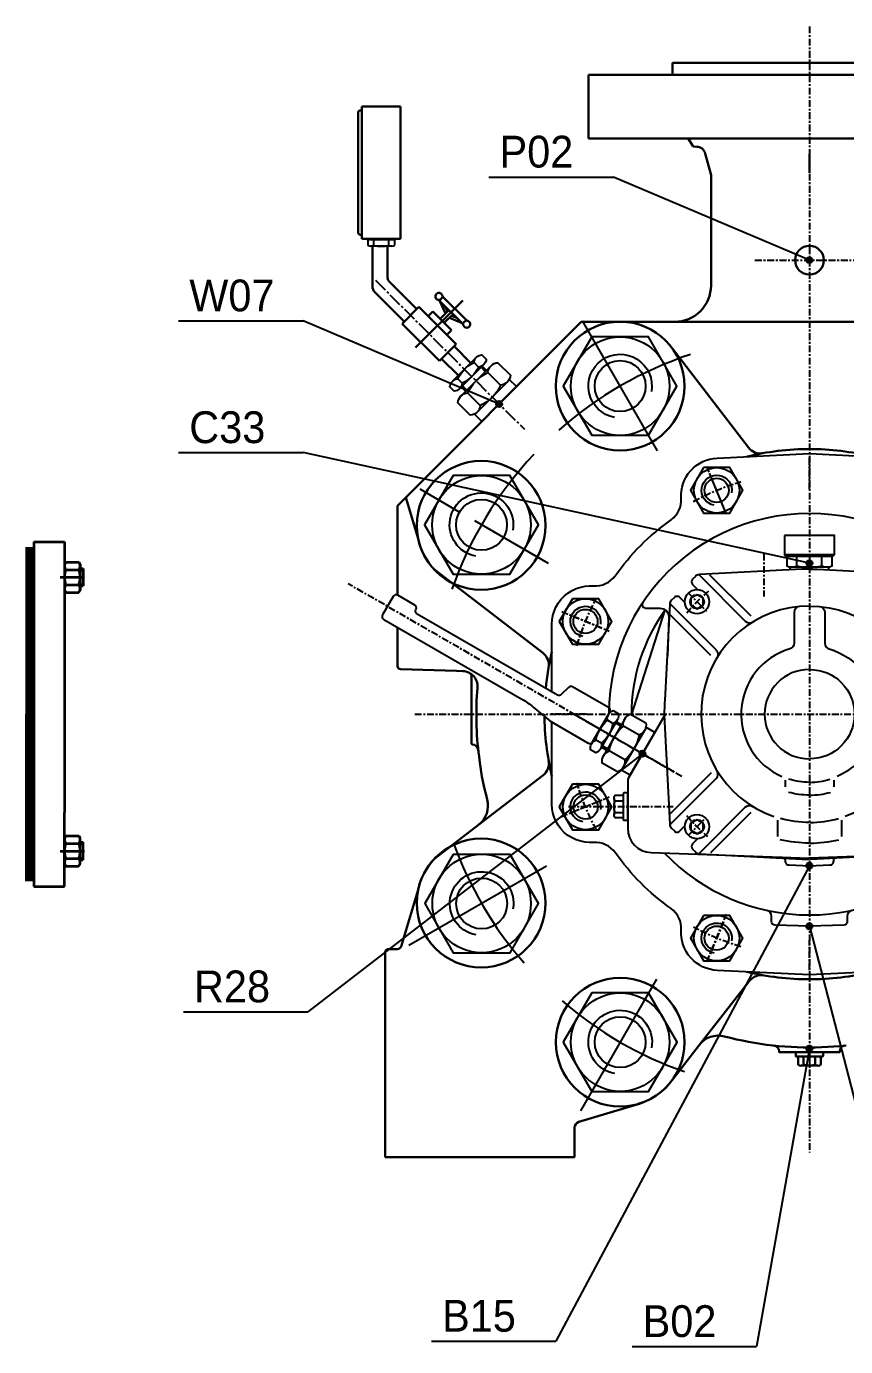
# Model space of a CAD drawing. Header units: millimetres. Extents: x 1235 to 3468, y -658 to 307.
# Drawn here: x 1470.8 to 1515.8, y 180.1 to 252.7 of the extents above; entities that cross this region are included whole.
import ezdxf
from ezdxf.enums import TextEntityAlignment as Align

# ---------------------------------------------------------------- set-up
doc = ezdxf.new("R2010")
doc.units = ezdxf.units.MM
for name, pattern in [('AM_ISO08W050x2', [9, 6, -0.75, 1.5, -0.75]), ('AM_ISO09W050', [22.5, 12, -1.5, 3, -1.5, 3, -1.5]), ('CENTRE', [1.125, 0.75, -0.125, 0.125, -0.125]), ('LDM', [0]), ('LEA', [0]), ('SOLID_MEDIUM', [0]), ('SOLID_THICK', [0]), ('SOLID_THIN', [0])]:
    doc.linetypes.add(name, pattern=pattern)
doc.layers.get('0').update_dxf_attribs({"color": 255, "lineweight": 30})
for name, color, linetype in [('11', 3, 'Continuous'), ('4', 7, 'Continuous'), ('810', 7, 'Continuous')]:
    doc.layers.add(name, color=color, linetype=linetype)
for name, color, linetype, lineweight in [('AM_0', 7, 'Continuous', 30), ('AM_5', 90, 'Continuous', 20), ('AM_6', 2, 'Continuous', 35), ('AM_7', 4, 'AM_ISO09W050', 25)]:
    doc.layers.add(name, color=color, linetype=linetype, lineweight=lineweight)
doc.styles.add('TDM', font='medtext', dxfattribs={"width": 0.975})

# ---------------------------------------------------------------- blocks, each defined once
blk = doc.blocks.new('MEDCLUMP_SET_10072_')
at = {"layer": '11', "color": 7, "linetype": 'SOLID_THICK'}
blk.add_lwpolyline([(696.07, 478.31, 0.414171), (696.56, 478.44), (698.45, 481.71, 0.414208), (698.32, 482.21), (694.35, 484.5, 0.339417), (693.92, 484.44), (693.12, 483.64, -0.339454), (692.69, 483.59), (677.25, 492.5, -0.41428), (677.11, 492.99), (677.12, 493, 0.414207), (676.99, 493.5), (675.12, 494.58, 0.414293), (674.63, 494.44), (673.45, 492.41, 0.414205), (673.58, 491.92), (688.76, 483.15, -0.042932), (690.03, 482.27), (691.86, 480.74)], format="xyb", close=True, dxfattribs=at)
blk = doc.blocks.new('MEDCLUMP_SET_10074_')
at = {"layer": '11', "color": 172, "linetype": 'CENTRE'}
blk.add_line((694.6, 481.44), (705.44, 475.18), dxfattribs=at)
at = {"layer": '11', "color": 7, "linetype": 'SOLID_THICK'}
for p, q in [((700.1, 480.97), (697.76, 476.92)), ((702.28, 479.71), (699.94, 475.66)), ((701.67, 479.19), (699.96, 480.17)), ((700.09, 476.45), (698.38, 477.44))]:
    blk.add_line(p, q, dxfattribs=at)
blk.add_lwpolyline([(702.42, 480.53, -0.366705), (701.67, 479.19, -0.188267), (700.09, 476.45, -0.366731), (699.3, 475.13), (697.62, 476.1, -0.36672), (698.38, 477.44, -0.17381), (699.96, 480.17, -0.366721), (700.74, 481.5)], format="xyb", close=True, dxfattribs=at)
blk.add_lwpolyline([(699.71, 475.37), (700.7, 474.8), (703.4, 479.48), (702.41, 480.05)], dxfattribs=at)
blk = doc.blocks.new('MEDCLUMP_SET_10082_')
at = {"layer": '11', "color": 172, "linetype": 'CENTRE'}
blk.add_line((706.38, 474.64), (669.66, 495.84), dxfattribs=at)
at = {"layer": '11', "color": 7, "linetype": 'SOLID_THICK'}
for p, q in [((698.31, 481.46), (696.44, 478.22)), ((699.29, 480.9), (697.42, 477.66)), ((698.8, 480.48), (698.19, 480.83)), ((699.16, 480.68), (699.74, 480.35)), ((697.53, 478.29), (696.93, 478.64)), ((697.54, 477.87), (698.12, 477.54))]:
    blk.add_line(p, q, dxfattribs=at)
at = {"layer": '11', "color": 172, "linetype": 'SOLID_THIN'}
for p, q in [((699.07, 480.52), (699.65, 480.19)), ((697.63, 478.03), (698.21, 477.7))]:
    blk.add_line(p, q, dxfattribs=at)
at = {"layer": '11', "color": 7, "linetype": 'SOLID_THICK'}
blk.add_lwpolyline([(699.4, 481.55, -0.366724), (698.8, 480.48, -0.173811), (697.53, 478.29, -0.366729), (696.91, 477.23), (696.33, 477.57, -0.366738), (696.93, 478.64, -0.173809), (698.19, 480.83, -0.366703), (698.82, 481.89)], format="xyb", close=True, dxfattribs=at)
blk = doc.blocks.new('MEDCLUMP_S2T_10071_')
for name in ['MEDCLUMP_SET_10082_', 'MEDCLUMP_SET_10072_', 'MEDCLUMP_SET_10074_']:
    blk.add_blockref(name, (0, 0))
blk = doc.blocks.new('MEDCLUMP_SET_10096_')
at = {"layer": '11', "color": 172, "linetype": 'CENTRE'}
for p, q in [((720.42, 506.23), (720.42, 509.68)), ((711.01, 504.19), (709.44, 508)), ((729.87, 504.3), (731.45, 508.13)), ((697.57, 490.95), (694.02, 492.42)), ((743.2, 490.92), (746.93, 492.46)), ((695.84, 481.49), (691.8, 481.49)), ((697.57, 472.02), (693.92, 470.51)), ((710.95, 458.64), (709.46, 455.03)), ((729.87, 458.68), (731.44, 454.88)), ((720.42, 453.34), (720.42, 456.61))]:
    blk.add_line(p, q, dxfattribs=at)
blk = doc.blocks.new('MEDCLUMP_SET_10107_')
at = {"layer": '11', "color": 172, "linetype": 'CENTRE'}
for p, q in [((720.43, 557.15), (720.42, 433.26)), ((714.43, 531.43), (726.4, 531.43))]:
    blk.add_line(p, q, dxfattribs=at)
at = {"layer": '11', "color": 172, "linetype": 'CENTRE', "flags": 128}
blk.add_lwpolyline([(676.99, 481.49), (764.01, 481.49)], dxfattribs=at)
blk = doc.blocks.new('MEDCLUMP_SET_10111_')
at = {"layer": '11', "color": 7, "linetype": 'SOLID_THICK'}
for points in [[(725.37, 503.01, 0.481787), (698.34, 481.51)], [(725.37, 503.01, -0.296981), (742.09, 485.65)]]:
    blk.add_lwpolyline(points, format="xyb", dxfattribs=at)
at = {"layer": '11', "color": 172, "linetype": 'SOLID_THIN'}
blk.add_lwpolyline([(744.77, 469.64, -0.143277), (743.98, 470.02)], format="xyb", dxfattribs=at)
at = {"layer": '810', "color": 172, "linetype": 'CENTRE'}
for p, q in [((711.3, 503.51), (709.13, 508.74)), ((731.71, 508.74), (729.54, 503.51)), ((707.03, 494.88), (709.09, 492.82)), ((731.81, 492.88), (733.85, 494.92)), ((693.16, 492.78), (698.4, 490.61)), ((742.44, 490.61), (747.67, 492.78)), ((698.4, 472.37), (693.16, 470.2)), ((707.07, 468.14), (709.07, 470.14)), ((731.74, 470.16), (733.84, 468.06)), ((709.13, 454.23), (711.3, 459.47)), ((729.54, 459.47), (731.71, 454.23))]:
    blk.add_line(p, q, dxfattribs=at)
at = {"layer": '810', "color": 7, "linetype": 'SOLID_THICK'}
for points in [[(692.09, 483.88), (692.09, 491.44), (692.11, 491.88), (692.19, 492.34), (692.32, 492.8), (692.51, 493.26), (692.77, 493.7), (693.08, 494.11), (693.44, 494.49), (693.85, 494.81), (694.3, 495.09), (694.77, 495.31), (695.25, 495.47), (695.73, 495.57), (696.2, 495.61), (696.66, 495.61, 0.263015), (699.04, 496.72, -0.083519), (705.2, 502.87, 0.260662), (706.31, 505.23, -0.420082), (710.27, 509.67), (720.42, 510.15), (730.57, 509.67, -0.420083), (734.53, 505.23, 0.260641), (735.64, 502.87, -0.08352), (741.8, 496.72, 0.262995), (744.18, 495.61), (744.63, 495.61), (745.11, 495.57), (745.59, 495.47), (746.07, 495.31), (746.54, 495.09), (746.99, 494.81), (747.39, 494.49), (747.76, 494.11), (748.07, 493.7), (748.32, 493.26), (748.52, 492.8), (748.65, 492.34), (748.73, 491.88), (748.75, 491.44), (748.75, 485.65)], [(702.09, 493.8, 0.600271), (702.44, 493.15), (703.96, 493.15, -0.424463), (704.96, 492.12), (704.81, 487.86)], [(738.75, 493.8, -0.600271), (738.4, 493.15), (736.88, 493.15, 0.424481), (735.88, 492.12), (736.03, 487.86)], [(739.29, 476.27, 0.227741), (736.29, 492.96)], [(704.54, 481.45), (700.48, 474.42, 0.131763), (700.42, 474.21), (700.42, 468.93, 0.404027), (702.99, 466.26), (720.42, 465.65)], [(736.3, 481.45), (740.36, 474.42, -0.13149), (740.42, 474.21), (740.42, 468.93, -0.404027), (737.85, 466.26), (720.42, 465.65)], [(720.42, 452.82), (710.27, 453.3, -0.420082), (706.31, 457.75, 0.260656), (705.2, 460.1, -0.08352), (699.04, 466.26, 0.263023), (696.66, 467.37), (696.2, 467.36), (695.73, 467.41), (695.25, 467.51), (694.77, 467.67), (694.3, 467.88), (693.85, 468.16), (693.44, 468.49), (693.08, 468.86), (692.77, 469.28), (692.51, 469.72), (692.32, 470.17), (692.19, 470.64), (692.11, 471.09), (692.09, 471.54), (692.09, 480.56)], [(748.75, 476.88), (748.75, 471.54), (748.73, 471.09), (748.65, 470.64), (748.52, 470.17), (748.32, 469.72), (748.07, 469.28), (747.76, 468.86), (747.39, 468.49), (746.99, 468.16), (746.54, 467.88), (746.07, 467.67), (745.59, 467.51), (745.11, 467.41), (744.63, 467.36), (744.18, 467.37, 0.263026), (741.8, 466.26, -0.083518), (735.64, 460.1, 0.260637), (734.53, 457.75, -0.420083), (730.57, 453.3), (720.42, 452.82)], [(704.47, 466.21, 0.204498), (720.42, 459.4, 0.204498), (736.37, 466.21)], [(717.06, 465.77), (717.34, 465.76, -0.414214), (717.75, 465.34, 0.439221), (718.18, 464.9), (720.42, 464.82), (722.66, 464.9, 0.439226), (723.09, 465.34, -0.414214), (723.5, 465.76), (723.78, 465.77)], [(725.11, 459.91, 0.352802), (724.59, 459.26), (724.59, 458.69, -0.395747), (724.2, 458.27), (720.42, 458.15), (716.64, 458.27, -0.395754), (716.25, 458.69), (716.25, 459.26, 0.352802), (715.73, 459.91)]]:
    blk.add_lwpolyline(points, format="xyb", dxfattribs=at)
at = {"layer": '810', "color": 172, "linetype": 'CENTRE', "flags": 128}
for points in [[(707.66, 504.9, -0.0532), (712.89, 507.07)], [(727.95, 507.07, -0.0532), (733.18, 504.9)], [(694.84, 489.02, -0.0532), (697, 494.25)], [(706.93, 492.64, -0.048859), (709.36, 495.05)], [(731.57, 494.98, -0.045472), (733.82, 492.74)], [(743.83, 494.25, -0.0532), (746, 489.02)], [(697, 468.73, -0.0532), (694.84, 473.95)], [(706.93, 470.34, 0.045933), (709.19, 468.06)], [(731.67, 468.08, 0.046245), (733.94, 470.38)], [(712.89, 455.91, -0.0532), (707.66, 458.07)], [(733.18, 458.07, -0.053201), (727.95, 455.91)]]:
    blk.add_lwpolyline(points, format="xyb", dxfattribs=at)
at = {"layer": '810', "color": 7, "linetype": 'SOLID_THICK'}
blk.add_lwpolyline([(704.55, 492.96, 0.159035), (700.84, 481.39)], format="xyb", close=True, dxfattribs=at)
blk = doc.blocks.new('MEDCLUMP_SET_10147_')
at = {"layer": '11', "color": 172, "linetype": 'CENTRE'}
blk.add_line((715.42, 499.13), (715.42, 494.45), dxfattribs=at)
at = {"layer": '810', "color": 172, "linetype": 'SOLID_THIN'}
for p, q in [((714, 492.26), (709.47, 496.79)), ((709.58, 487.95), (705.11, 492.42)), ((705.14, 470.58), (709.63, 475.07)), ((709.56, 466.28), (714, 470.72))]:
    blk.add_line(p, q, dxfattribs=at)
at = {"layer": '810', "color": 7, "linetype": 'SOLID_THICK'}
for p, q in [((717.74, 474.22), (717.74, 473.49)), ((716.91, 469.84), (716.91, 468.02))]:
    blk.add_line(p, q, dxfattribs=at)
for points in [[(720.41, 497.45, 0.013088), (719.57, 497.43), (708.31, 496.84, 0.18543), (707.87, 496.65), (707.56, 496.34, 0.414167), (707.56, 495.75), (708.12, 495.19)], [(708.24, 496.84), (713.35, 491.73, 0.347211), (714.17, 491.63)], [(706.72, 493.77), (706.15, 494.33, 0.414219), (705.56, 494.33), (705.25, 494.03, 0.185561), (705.06, 493.59), (704.51, 483.03, 0.03484), (704.47, 480.65), (705.06, 469.39, 0.185347), (705.25, 468.95), (705.56, 468.64, 0.414224), (706.15, 468.64), (706.72, 469.21)], [(705.06, 493.65), (710.17, 488.55, -0.347205), (710.26, 487.72)], [(720.41, 493.39, 0.845759), (716.51, 470.24)], [(719.35, 493.35, 0.388349), (718.74, 492.68), (718.74, 489.31, -0.331699), (718.26, 488.67)], [(718.26, 488.67, 0.698434), (717.4, 474.62)], [(720.41, 486.41, 1), (720.41, 476.57)], [(705.06, 469.32), (710.17, 474.43, 0.347194), (710.26, 475.25)], [(708.24, 466.14), (713.35, 471.25, -0.347189), (714.17, 471.34)], [(708.12, 467.78), (707.56, 467.23, 0.414153), (707.56, 466.64), (707.87, 466.33, 0.185421), (708.31, 466.14), (719.57, 465.55, 0.01309), (720.41, 465.52)]]:
    blk.add_lwpolyline(points, format="xyb", dxfattribs=at)
at = {"layer": '810', "color": 172, "linetype": 'SOLID_THIN'}
for points in [[(720.43, 473.99, -0.07704), (718.16, 474.33)], [(720.43, 472.59, -0.066139), (718.11, 472.89)], [(720.41, 469.58, -0.06752), (717.24, 470.01)], [(720.41, 467.31, -0.056917), (717.21, 467.68)]]:
    blk.add_lwpolyline(points, format="xyb", dxfattribs=at)
blk = doc.blocks.new('MEDCLUMP_SET_10170_')
at = {"layer": '810', "color": 172, "linetype": 'SOLID_THIN'}
for p, q in [((726.86, 492.26), (731.38, 496.79)), ((731.27, 487.95), (735.74, 492.42)), ((735.71, 470.58), (731.22, 475.07)), ((731.3, 466.28), (726.86, 470.72))]:
    blk.add_line(p, q, dxfattribs=at)
at = {"layer": '810', "color": 7, "linetype": 'SOLID_THICK'}
for p, q in [((723.11, 474.22), (723.11, 473.49)), ((723.95, 469.84), (723.95, 468.02))]:
    blk.add_line(p, q, dxfattribs=at)
for points in [[(720.45, 497.45, -0.013088), (721.28, 497.43), (732.55, 496.84, -0.185351), (732.98, 496.65), (733.29, 496.34, -0.414121), (733.29, 495.75), (732.74, 495.19)], [(732.61, 496.84), (727.5, 491.73, -0.347208), (726.68, 491.63)], [(734.12, 493.75), (734.71, 494.33, -0.414189), (735.29, 494.33), (735.6, 494.03, -0.18541), (735.8, 493.59), (736.34, 483.03, -0.03484), (736.39, 480.65), (735.8, 469.39, -0.185217), (735.6, 468.95), (735.29, 468.64, -0.414193), (734.71, 468.64), (734.12, 469.22)], [(720.45, 493.39, -0.845751), (724.34, 470.24)], [(721.5, 493.35, -0.388349), (722.11, 492.68), (722.11, 489.31, 0.331699), (722.59, 488.67)], [(735.79, 493.65), (730.68, 488.55, 0.347174), (730.59, 487.72)], [(722.59, 488.67, -0.698434), (723.46, 474.62)], [(720.45, 486.41, -1), (720.45, 476.57)], [(735.79, 469.32), (730.68, 474.43, -0.347189), (730.59, 475.25)], [(732.61, 466.14), (727.5, 471.25, 0.347171), (726.68, 471.34)], [(732.74, 467.78), (733.29, 467.23, -0.414289), (733.29, 466.64), (732.98, 466.33, -0.185344), (732.55, 466.14), (721.28, 465.55, -0.01309), (720.45, 465.52)]]:
    blk.add_lwpolyline(points, format="xyb", dxfattribs=at)
at = {"layer": '810', "color": 172, "linetype": 'SOLID_THIN'}
for points in [[(720.42, 473.99, 0.07704), (722.7, 474.33)], [(720.42, 472.59, 0.066139), (722.74, 472.89)], [(720.45, 469.58, 0.06752), (723.62, 470.01)], [(720.45, 467.31, 0.056916), (723.64, 467.68)]]:
    blk.add_lwpolyline(points, format="xyb", dxfattribs=at)
blk = doc.blocks.new('MEDCLUMP_SET_10192_')
at = {"layer": '11', "color": 7, "linetype": 'SOLID_THICK'}
blk.add_lwpolyline([(708.05, 494.63), (707.38, 494.25), (707.38, 493.48), (708.05, 493.09), (708.71, 493.48), (708.71, 494.25)], close=True, dxfattribs=at)
for radius in [1.33, 0.77]:
    blk.add_circle((708.05, 493.86), radius, dxfattribs=at)
blk = doc.blocks.new('MEDCLUMP_SET_10204_')
at = {"layer": '11', "color": 7, "linetype": 'SOLID_THICK'}
blk.add_lwpolyline([(708.05, 469.88), (707.38, 469.5), (707.38, 468.73), (708.05, 468.34), (708.71, 468.73), (708.71, 469.5)], close=True, dxfattribs=at)
for radius in [1.33, 0.77]:
    blk.add_circle((708.05, 469.11), radius, dxfattribs=at)
blk = doc.blocks.new('MEDCLUMP_SET_10208_')
at = {"layer": '11', "color": 7, "linetype": 'SOLID_THICK'}
blk.add_lwpolyline([(694.34, 494.19), (692.9, 491.69), (694.34, 489.19), (697.23, 489.19), (698.67, 491.69), (697.23, 494.19)], close=True, dxfattribs=at)
at = {"layer": '11', "color": 172, "linetype": 'SOLID_THIN'}
blk.add_lwpolyline([(695.49, 490.05, -2.414188), (697.42, 491.4)], format="xyb", dxfattribs=at)
at = {"layer": '11', "color": 7, "linetype": 'SOLID_THICK'}
for radius in [2.5, 1.33]:
    blk.add_circle((695.78, 491.69), radius, dxfattribs=at)
blk = doc.blocks.new('MEDCLUMP_SET_10231_')
at = {"layer": '11', "color": 7, "linetype": 'SOLID_THICK'}
blk.add_lwpolyline([(708.77, 459.35), (707.33, 456.85), (708.77, 454.35), (711.66, 454.35), (713.1, 456.85), (711.66, 459.35)], close=True, dxfattribs=at)
at = {"layer": '11', "color": 172, "linetype": 'SOLID_THIN'}
blk.add_lwpolyline([(709.93, 455.21, -2.414275), (711.86, 456.56)], format="xyb", dxfattribs=at)
at = {"layer": '11', "color": 7, "linetype": 'SOLID_THICK'}
for radius in [2.5, 1.33]:
    blk.add_circle((710.21, 456.85), radius, dxfattribs=at)
blk = doc.blocks.new('MEDCLUMP_SET_10236_')
at = {"layer": '11', "color": 7, "linetype": 'SOLID_THICK'}
blk.add_lwpolyline([(694.34, 473.78), (692.9, 471.28), (694.34, 468.78), (697.23, 468.78), (698.67, 471.28), (697.23, 473.78)], close=True, dxfattribs=at)
at = {"layer": '11', "color": 172, "linetype": 'SOLID_THIN'}
blk.add_lwpolyline([(695.5, 469.64, -2.414214), (697.43, 470.99)], format="xyb", dxfattribs=at)
at = {"layer": '11', "color": 7, "linetype": 'SOLID_THICK'}
for radius in [2.5, 1.33]:
    blk.add_circle((695.79, 471.28), radius, dxfattribs=at)
blk = doc.blocks.new('MEDCLUMP_SET_10241_')
at = {"layer": '11', "color": 7, "linetype": 'SOLID_THICK'}
blk.add_lwpolyline([(708.77, 508.62), (707.33, 506.12), (708.77, 503.62), (711.66, 503.62), (713.1, 506.12), (711.66, 508.62)], close=True, dxfattribs=at)
at = {"layer": '11', "color": 172, "linetype": 'SOLID_THIN'}
blk.add_lwpolyline([(709.93, 504.48, -2.414188), (711.86, 505.83)], format="xyb", dxfattribs=at)
at = {"layer": '11', "color": 7, "linetype": 'SOLID_THICK'}
for radius in [2.5, 1.33]:
    blk.add_circle((710.21, 506.12), radius, dxfattribs=at)
blk = doc.blocks.new('MEDCLUMP_SET_10246_')
at = {"layer": '11', "color": 7, "linetype": 'SOLID_THICK'}
blk.add_lwpolyline([(696.46, 523), (693.33, 517.58), (696.46, 512.17), (702.71, 512.17), (705.84, 517.58), (702.71, 523)], close=True, dxfattribs=at)
at = {"layer": '11', "color": 172, "linetype": 'SOLID_THIN'}
blk.add_lwpolyline([(698.98, 514.14, -2.414214), (703.03, 516.98)], format="xyb", dxfattribs=at)
at = {"layer": '11', "color": 7, "linetype": 'SOLID_THICK'}
for radius in [5.42, 2.8]:
    blk.add_circle((699.59, 517.58), radius, dxfattribs=at)
blk = doc.blocks.new('MEDCLUMP_SET_10271_')
at = {"layer": '11', "color": 7, "linetype": 'SOLID_THICK'}
blk.add_lwpolyline([(696.47, 450.82), (693.34, 445.41), (696.47, 439.99), (702.73, 439.99), (705.85, 445.41), (702.73, 450.82)], close=True, dxfattribs=at)
at = {"layer": '11', "color": 172, "linetype": 'SOLID_THIN'}
blk.add_lwpolyline([(698.99, 441.96, -2.414199), (703.05, 444.8)], format="xyb", dxfattribs=at)
at = {"layer": '11', "color": 7, "linetype": 'SOLID_THICK'}
for radius in [5.42, 2.8]:
    blk.add_circle((699.6, 445.41), radius, dxfattribs=at)
blk = doc.blocks.new('MEDCLUMP_SET_10276_')
at = {"layer": '11', "color": 7, "linetype": 'SOLID_THICK'}
blk.add_lwpolyline([(681.22, 466.07), (678.1, 460.66), (681.22, 455.24), (687.48, 455.24), (690.6, 460.66), (687.48, 466.07)], close=True, dxfattribs=at)
at = {"layer": '11', "color": 172, "linetype": 'SOLID_THIN'}
blk.add_lwpolyline([(683.74, 457.21, -2.414211), (687.8, 460.05)], format="xyb", dxfattribs=at)
at = {"layer": '11', "color": 7, "linetype": 'SOLID_THICK'}
for radius in [5.42, 2.8]:
    blk.add_circle((684.35, 460.66), radius, dxfattribs=at)
blk = doc.blocks.new('MEDCLUMP_SET_10281_')
at = {"layer": '11', "color": 7, "linetype": 'SOLID_THICK'}
blk.add_lwpolyline([(681.21, 507.74), (678.08, 502.32), (681.21, 496.91), (687.46, 496.91), (690.59, 502.32), (687.46, 507.74)], close=True, dxfattribs=at)
at = {"layer": '11', "color": 172, "linetype": 'SOLID_THIN'}
blk.add_lwpolyline([(683.72, 498.88, -2.414199), (687.78, 501.72)], format="xyb", dxfattribs=at)
at = {"layer": '11', "color": 7, "linetype": 'SOLID_THICK'}
for radius in [5.42, 2.8]:
    blk.add_circle((684.33, 502.32), radius, dxfattribs=at)
blk = doc.blocks.new('MEDCLUMP_SET_10287_')
at = {"layer": '11', "color": 7, "linetype": 'SOLID_THICK'}
for p, q in [((698.92, 472.26), (698.92, 470.38)), ((699.03, 471.95), (699.92, 471.95)), ((699.03, 470.69), (699.92, 470.69))]:
    blk.add_line(p, q, dxfattribs=at)
at = {"layer": '11', "color": 172, "linetype": 'CENTRE'}
blk.add_line((693.92, 471.32), (705.42, 471.32), dxfattribs=at)
at = {"layer": '11', "color": 7, "linetype": 'SOLID_THICK'}
blk.add_lwpolyline([(699.92, 470.07), (699.03, 470.07, -0.364197), (699.03, 470.69, -0.173823), (699.03, 471.95, -0.364197), (699.03, 472.57), (699.92, 472.57)], format="xyb", dxfattribs=at)
blk.add_lwpolyline([(700.42, 472.82), (700.01, 472.82, 0.414214), (699.92, 472.73), (699.92, 469.91, 0.414214), (700.01, 469.82), (700.42, 469.82)], format="xyb", close=True, dxfattribs=at)
blk = doc.blocks.new('MEDCLUMP_S2T_10286_')
blk.add_blockref('MEDCLUMP_SET_10287_', (0, 0))
blk = doc.blocks.new('MEDCLUMP_SET_10306_')
at = {"layer": '11', "color": 92, "linetype": 'SOLID_MEDIUM'}
blk.add_line((717.67, 499.04), (723.17, 499.04), dxfattribs=at)
at = {"layer": '11', "color": 7, "linetype": 'SOLID_THICK'}
for p, q in [((717.92, 498.87), (722.92, 498.87)), ((719.04, 497.82), (719.04, 498.87)), ((721.79, 497.82), (721.79, 498.87))]:
    blk.add_line(p, q, dxfattribs=at)
blk.add_lwpolyline([(717.67, 501.15), (717.67, 499.04), (717.84, 498.87), (717.92, 498.87), (717.92, 497.82, 0.267943), (719.04, 497.82, 0.119541), (721.79, 497.82, 0.267947), (722.92, 497.82), (722.92, 498.87), (723, 498.87), (723.17, 499.04), (723.17, 501.15), (717.67, 501.15)], format="xyb", dxfattribs=at)
for points in [[(718.27, 497.67), (718.27, 497.36)], [(722.57, 497.36), (722.57, 497.67), (718.27, 497.67)]]:
    blk.add_lwpolyline(points, dxfattribs=at)
blk = doc.blocks.new('MEDCLUMP_S2T_10305_')
blk.add_blockref('MEDCLUMP_SET_10306_', (0, 0))
blk = doc.blocks.new('MEDCLUMP_SET_10578_')
at = {"layer": '11', "color": 7, "linetype": 'SOLID_THICK'}
blk.add_lwpolyline([(696.07, 478.31, 0.414171), (696.56, 478.44), (698.45, 481.71, 0.414208), (698.32, 482.21), (694.35, 484.5, 0.339417), (693.92, 484.44), (693.12, 483.64, -0.339454), (692.69, 483.59), (677.25, 492.5, -0.41428), (677.11, 492.99), (677.12, 493, 0.414207), (676.99, 493.5), (675.12, 494.58, 0.414293), (674.63, 494.44), (673.45, 492.41, 0.414205), (673.58, 491.92), (688.76, 483.15, -0.042932), (690.03, 482.27), (691.86, 480.74)], format="xyb", close=True, dxfattribs=at)
blk = doc.blocks.new('MEDCLUMP_SET_10580_')
at = {"layer": '11', "color": 172, "linetype": 'CENTRE'}
blk.add_line((694.6, 481.44), (705.44, 475.18), dxfattribs=at)
at = {"layer": '11', "color": 7, "linetype": 'SOLID_THICK'}
for p, q in [((700.1, 480.97), (697.76, 476.92)), ((702.28, 479.71), (699.94, 475.66)), ((701.67, 479.19), (699.96, 480.17)), ((700.09, 476.45), (698.38, 477.44))]:
    blk.add_line(p, q, dxfattribs=at)
blk.add_lwpolyline([(702.42, 480.53, -0.366705), (701.67, 479.19, -0.188267), (700.09, 476.45, -0.366731), (699.3, 475.13), (697.62, 476.1, -0.36672), (698.38, 477.44, -0.17381), (699.96, 480.17, -0.366721), (700.74, 481.5)], format="xyb", close=True, dxfattribs=at)
blk.add_lwpolyline([(699.71, 475.37), (700.7, 474.8), (703.4, 479.48), (702.41, 480.05)], dxfattribs=at)
blk = doc.blocks.new('MEDCLUMP_SET_10588_')
at = {"layer": '11', "color": 172, "linetype": 'CENTRE'}
blk.add_line((706.38, 474.64), (669.66, 495.84), dxfattribs=at)
at = {"layer": '11', "color": 7, "linetype": 'SOLID_THICK'}
for p, q in [((698.31, 481.46), (696.44, 478.22)), ((699.29, 480.9), (697.42, 477.66)), ((698.8, 480.48), (698.19, 480.83)), ((699.16, 480.68), (699.74, 480.35)), ((697.53, 478.29), (696.93, 478.64)), ((697.54, 477.87), (698.12, 477.54))]:
    blk.add_line(p, q, dxfattribs=at)
at = {"layer": '11', "color": 172, "linetype": 'SOLID_THIN'}
for p, q in [((699.07, 480.52), (699.65, 480.19)), ((697.63, 478.03), (698.21, 477.7))]:
    blk.add_line(p, q, dxfattribs=at)
at = {"layer": '11', "color": 7, "linetype": 'SOLID_THICK'}
blk.add_lwpolyline([(699.4, 481.55, -0.366724), (698.8, 480.48, -0.173811), (697.53, 478.29, -0.366729), (696.91, 477.23), (696.33, 477.57, -0.366738), (696.93, 478.64, -0.173809), (698.19, 480.83, -0.366703), (698.82, 481.89)], format="xyb", close=True, dxfattribs=at)
blk = doc.blocks.new('MEDCLUMP_S2T_10577_')
for name in ['MEDCLUMP_SET_10588_', 'MEDCLUMP_SET_10578_', 'MEDCLUMP_SET_10580_']:
    blk.add_blockref(name, (0, 0))
blk = doc.blocks.new('MEDCLUMP_DIM_14950_')
at = {"layer": '4', "color": 172, "linetype": 'LEA'}
for points in [[(720.43, 541.04), (720.43, 543.11)], [(720.43, 543.11), (720.43, 541.04)]]:
    blk.add_lwpolyline(points, dxfattribs=at)
blk = doc.blocks.new('MEDCLUMP_DMS_14949_')
blk.add_blockref('MEDCLUMP_DIM_14950_', (0, 0))
blk = doc.blocks.new('MEDCLUMP_DIM_14953_')
at = {"layer": '4', "color": 172, "linetype": 'LEA'}
for points in [[(720.43, 541.04), (720.43, 543.11)], [(720.43, 543.11), (720.43, 541.04)]]:
    blk.add_lwpolyline(points, dxfattribs=at)
blk = doc.blocks.new('MEDCLUMP_DMS_14952_')
blk.add_blockref('MEDCLUMP_DIM_14953_', (0, 0))

msp = doc.modelspace()

# ---------------------------------------------------------------- hatches: boundary and pattern name
at = {"layer": 'AM_5'}
h = msp.add_hatch(dxfattribs=at)
h.set_pattern_fill('ANSI31', color=5, scale=0.005)
h.set_pattern_definition([(45, (-9.568174, -3.610318), (-0.01122532015, 0.01122532015), [])])
h.paths.add_polyline_path([(1514.002, 239.839, 1), (1513.669, 239.839, 1)])
h = msp.add_hatch(dxfattribs=at)
h.set_pattern_fill('ANSI31', color=5, scale=0.005)
h.set_pattern_definition([(45, (-26.639742, -11.520765), (-0.01122532015, 0.01122532015), [])])
h.paths.add_polyline_path([(1496.93, 231.928, 1), (1496.598, 231.928, 1)])
h = msp.add_hatch(dxfattribs=at)
h.set_pattern_fill('ANSI31', color=5, scale=0.005)
h.set_pattern_definition([(45, (-9.569467, -20.275028), (-0.01122532015, 0.01122532015), [])])
h.paths.add_polyline_path([(1514.001, 223.174, 1), (1513.668, 223.174, 1)])
h = msp.add_hatch(dxfattribs=at)
h.set_pattern_fill('ANSI31', color=5, scale=0.005)
h.set_pattern_definition([(45, (-18.755428, -30.755056), (-0.01122532015, 0.01122532015), [])])
h.paths.add_polyline_path([(1504.815, 212.694, 1), (1504.482, 212.694, 1)])
h = msp.add_hatch(dxfattribs=at)
h.set_pattern_fill('ANSI31', color=5, scale=0.005)
h.set_pattern_definition([(45, (-9.570145, -36.916195), (-0.01122532015, 0.01122532015), [])])
h.paths.add_polyline_path([(1514, 206.533, 1), (1513.667, 206.533, 1)])
h = msp.add_hatch(dxfattribs=at)
h.set_pattern_fill('ANSI31', color=5, scale=0.005)
h.set_pattern_definition([(45, (-9.570145, -40.249524), (-0.01122532015, 0.01122532015), [])])
h.paths.add_polyline_path([(1514, 203.2, 1), (1513.667, 203.2, 1)])
h = msp.add_hatch(dxfattribs=at)
h.set_pattern_fill('ANSI31', color=5, scale=0.005)
h.set_pattern_definition([(45, (-9.571617, -46.978062), (-0.01122532015, 0.01122532015), [])])
h.paths.add_polyline_path([(1513.998, 196.471, 1), (1513.666, 196.471, 1)])

# ---------------------------------------------------------------- linework, layer by layer
at = {"layer": '11', "color": 7, "linetype": 'SOLID_THICK'}
for p, q in [((1489.455, 241.02), (1489.505, 240.97)), ((1489.505, 240.97), (1489.53, 240.97)), ((1489.53, 240.97), (1489.53, 240.655)), ((1489.53, 240.97), (1491.03, 240.97)), ((1490.863, 240.61), (1489.679, 240.61)), ((1489.867, 240.655), (1489.867, 240.97)), ((1490.692, 240.656), (1490.692, 240.97)), ((1491.03, 240.656), (1491.03, 240.97)), ((1491.03, 240.97), (1491.055, 240.97)), ((1491.055, 240.97), (1491.105, 241.02)), ((1495.517, 234.499), (1494.194, 233.177)), ((1495.917, 234.098), (1494.595, 232.776)), ((1496.318, 234.028), (1494.665, 232.375)), ((1495.625, 233.961), (1495.379, 234.207)), ((1495.829, 234.01), (1496.064, 233.774)), ((1494.732, 233.068), (1494.486, 233.314)), ((1497.209, 233.137), (1495.555, 231.484)), ((1496.843, 232.965), (1496.146, 233.662)), ((1494.683, 232.864), (1494.919, 232.629)), ((1495.727, 231.849), (1495.03, 232.547))]:
    msp.add_line(p, q, dxfattribs=at)
at = {"layer": '11', "color": 172, "linetype": 'CENTRE'}
msp.add_line((1489.959, 238.736), (1498.15, 230.542), dxfattribs=at)
at = {"layer": '11', "color": 172, "linetype": 'SOLID_THIN'}
for p, q in [((1495.765, 233.946), (1496.001, 233.71)), ((1494.747, 232.928), (1494.982, 232.692))]:
    msp.add_line(p, q, dxfattribs=at)
at = {"layer": '11', "color": 7, "linetype": 'SOLID_THICK'}
for points in [[(1496.056, 234.401, -0.366724), (1495.625, 233.961, -0.173811), (1494.732, 233.068, -0.366729), (1494.292, 232.637), (1494.055, 232.874, -0.366738), (1494.486, 233.314, -0.173809), (1495.379, 234.207, -0.366703), (1495.819, 234.637)], [(1497.382, 233.515, -0.366705), (1496.843, 232.965, -0.188267), (1495.727, 231.849, -0.366731), (1495.177, 231.311), (1494.492, 231.997, -0.36672), (1495.03, 232.547, -0.17381), (1496.146, 233.662, -0.366721), (1496.697, 234.201)]]:
    msp.add_lwpolyline(points, format="xyb", close=True, dxfattribs=at)
msp.add_lwpolyline([(1495.408, 231.376), (1495.809, 230.974), (1497.719, 232.883), (1497.317, 233.285)], dxfattribs=at)
for centre, radius, start, end in [((1489.699, 240.947), 0.338, 240.00065, 299.99935), ((1490.279, 242.356), 1.75, 256.40699, 283.6744), ((1490.861, 240.948), 0.338, 239.99249, 299.99196)]:
    msp.add_arc(centre, radius, start, end, dxfattribs=at)
at = {"layer": '4', "color": 172, "linetype": 'LDM'}
for p, q in [((1496.201, 244.409), (1501.461, 244.409)), ((1501.461, 244.409), (1503.049, 244.409)), ((1513.836, 239.839), (1503.049, 244.409)), ((1479.129, 236.498), (1484.389, 236.498)), ((1484.389, 236.498), (1485.977, 236.498)), ((1496.764, 231.928), (1485.977, 236.498)), ((1479.129, 229.252), (1484.389, 229.252)), ((1484.389, 229.252), (1485.977, 229.252)), ((1513.834, 223.174), (1485.977, 229.252)), ((1504.648, 212.694), (1486.238, 198.492)), ((1513.834, 206.533), (1499.889, 180.376)), ((1513.834, 203.2), (1519.485, 181.405)), ((1479.39, 198.492), (1484.65, 198.492)), ((1484.65, 198.492), (1486.238, 198.492)), ((1513.832, 196.471), (1510.923, 180.08)), ((1493.041, 180.376), (1498.302, 180.376)), ((1498.302, 180.376), (1499.889, 180.376)), ((1504.075, 180.08), (1509.335, 180.08)), ((1509.335, 180.08), (1510.923, 180.08))]:
    msp.add_line(p, q, dxfattribs=at)
for centre in [(1513.836, 239.839), (1496.764, 231.928), (1513.834, 223.174), (1504.648, 212.694), (1513.834, 206.533), (1513.834, 203.2), (1513.832, 196.471)]:
    msp.add_circle(centre, 0.166, dxfattribs=at)
at = {"layer": 'AM_0', "color": 7, "linetype": 'SOLID_THICK'}
for p, q in [((1506.295, 250.041), (1506.295, 250.7)), ((1506.295, 250.7), (1509.67, 250.7)), ((1507.124, 250.7), (1508.116, 250.7)), ((1518.003, 250.7), (1509.307, 250.7)), ((1501.67, 246.541), (1501.67, 250.041)), ((1501.67, 250.041), (1521.378, 250.041)), ((1520.503, 246.541), (1501.67, 246.541)), ((1507.43, 246.09), (1507.17, 246.541)), ((1507.633, 246.083), (1507.43, 246.09)), ((1508.42, 244.515), (1508.099, 245.713)), ((1501.28, 236.448), (1491.163, 226.331)), ((1506.42, 236.448), (1521.253, 236.448)), ((1491.163, 225.352), (1491.163, 226.331)), ((1490.667, 201.95), (1490.917, 201.95)), ((1490.917, 201.95), (1490.917, 201.95)), ((1490.5, 190.491), (1490.5, 201.783)), ((1509.487, 197.058), (1509.16, 197.141)), ((1509.815, 196.981), (1509.487, 197.058)), ((1510.145, 196.909), (1509.815, 196.981)), ((1510.477, 196.844), (1510.145, 196.909)), ((1510.81, 196.785), (1510.477, 196.844)), ((1507.762, 196.663), (1506.288, 194.743)), ((1511.144, 196.733), (1510.81, 196.785)), ((1511.479, 196.686), (1511.144, 196.733)), ((1511.814, 196.645), (1511.479, 196.686)), ((1512.15, 196.611), (1511.814, 196.645)), ((1512.487, 196.583), (1512.15, 196.611)), ((1512.824, 196.561), (1512.487, 196.583)), ((1513.16, 196.545), (1512.824, 196.561)), ((1513.497, 196.536), (1513.16, 196.545)), ((1513.834, 196.533), (1513.497, 196.536)), ((1513.834, 196.533), (1514.17, 196.536)), ((1514.17, 196.536), (1514.507, 196.545)), ((1514.507, 196.545), (1514.844, 196.561)), ((1514.844, 196.561), (1515.18, 196.583)), ((1515.18, 196.583), (1515.517, 196.611)), ((1515.517, 196.611), (1515.853, 196.645)), ((1513.363, 195.533), (1514.301, 195.533)), ((1513.516, 195.588), (1513.516, 196.033)), ((1514.149, 195.588), (1514.149, 196.033)), ((1504.412, 193.424), (1501.154, 192.438)), ((1500.917, 192.119), (1500.917, 190.491)), ((1500.917, 190.491), (1490.5, 190.491))]:
    msp.add_line(p, q, dxfattribs=at)
at = {"layer": 'AM_0'}
for p, q in [((1489.013, 247.976), (1489.013, 242.857)), ((1489.216, 248.076), (1489.113, 248.076)), ((1489.216, 248.296), (1489.216, 241.02)), ((1489.216, 248.296), (1491.344, 248.296)), ((1491.344, 248.296), (1491.344, 241.02)), ((1489.013, 241.341), (1489.013, 246.46)), ((1489.216, 241.241), (1489.113, 241.241)), ((1489.216, 241.02), (1491.344, 241.02)), ((1489.793, 238.414), (1489.793, 240.61)), ((1490.626, 238.861), (1490.626, 240.61)), ((1492.235, 237.149), (1490.699, 238.684)), ((1491.545, 236.459), (1489.937, 238.069)), ((1492.165, 235.036), (1494.758, 237.628)), ((1493.501, 237.59), (1494.72, 236.371)), ((1493.501, 237.59), (1493.802, 236.898)), ((1493.703, 237.792), (1494.922, 236.573)), ((1492.351, 237.265), (1491.429, 236.343)), ((1494.395, 235.221), (1492.351, 237.265)), ((1492.86, 236.756), (1493.12, 237.017)), ((1493.12, 237.017), (1494.147, 235.99)), ((1493.521, 236.616), (1493.998, 237.094)), ((1493.746, 236.391), (1494.224, 236.868)), ((1493.792, 237.3), (1493.917, 237.012)), ((1494.43, 236.662), (1494.142, 236.787)), ((1493.472, 234.299), (1491.429, 236.343)), ((1494.72, 236.371), (1494.028, 236.672)), ((1493.886, 235.73), (1494.147, 235.99)), ((1494.395, 235.221), (1493.472, 234.299)), ((1495.201, 234.183), (1494.279, 235.105)), ((1494.519, 233.497), (1493.591, 234.412))]:
    msp.add_line(p, q, dxfattribs=at)
at = {"layer": 'AM_0', "color": 7, "linetype": 'SOLID_THICK'}
for points in [[(1501.28, 236.448), (1506.42, 236.448, 0.414214), (1508.42, 238.448), (1508.42, 244.515)], [(1506.279, 235.001), (1510.475, 229.532, 0.28282), (1511.29, 229.221)], [(1513.842, 229.45, 0.05979), (1510.391, 229.035)], [(1513.826, 229.45, -0.05979), (1517.276, 229.035)], [(1491.623, 226.791), (1492.304, 224.532, 0.140759), (1493.215, 222.801), (1495.893, 220.746)], [(1495.893, 220.746), (1499.166, 218.234, -0.283041), (1499.477, 217.418)], [(1495.569, 216.323, 0.430798), (1494.768, 217.232), (1494.417, 217.244), (1491.328, 217.348, -0.404321), (1491.167, 217.515), (1491.165, 219.621)], [(1499.325, 216.261, -0.035387), (1499.667, 218.294)], [(1495.139, 217.115, -0.278183), (1495.25, 216.931), (1495.25, 213.242, 0.159288), (1495.28, 213.2, -0.380901), (1495.611, 212.904), (1495.655, 212.538), (1495.691, 212.204)], [(1495.691, 212.204), (1495.655, 212.538, -0.05176), (1495.569, 216.323)], [(1499.258, 214.866, 0.059392), (1499.667, 211.438)], [(1495.691, 212.204, 0.028252), (1496.104, 210.176, -0.302197), (1495.627, 208.779), (1493.215, 206.928, 0.140755), (1492.304, 205.197), (1491.369, 202.096, -0.330713), (1491.169, 201.948), (1490.907, 201.948), (1490.907, 201.948)], [(1495.627, 208.779), (1499.166, 211.495, 0.283048), (1499.477, 212.311)], [(1507.762, 196.663), (1510.539, 200.196, -0.277612), (1511.342, 200.501)], [(1513.842, 200.283, -0.059797), (1510.391, 200.697)], [(1513.826, 200.283, 0.059798), (1517.277, 200.697)], [(1513.834, 196.283), (1512.167, 196.283), (1512.167, 196.311, 0.382025), (1511.871, 196.642)], [(1513.834, 196.283), (1515.5, 196.283), (1515.5, 196.311, -0.382023), (1515.797, 196.642)], [(1514.458, 196.033), (1514.458, 195.588, -0.364161), (1514.149, 195.588, -0.173815), (1513.516, 195.588, -0.364174), (1513.207, 195.588), (1513.207, 196.033)]]:
    msp.add_lwpolyline(points, format="xyb", dxfattribs=at)
msp.add_lwpolyline([(1491.171, 221.391), (1491.163, 225.352)], dxfattribs=at)
msp.add_lwpolyline([(1513.082, 196.283), (1513.082, 196.077, 0.414214), (1513.126, 196.033), (1514.538, 196.033, 0.414214), (1514.582, 196.077), (1514.582, 196.283)], format="xyb", close=True, dxfattribs=at)
for centre, radius in [((1513.836, 239.839), 0.792), ((1503.417, 232.915), 3.542), ((1495.772, 225.251), 3.542), ((1495.772, 204.478), 3.542), ((1503.423, 196.825), 3.542)]:
    msp.add_circle(centre, radius, dxfattribs=at)
at = {"layer": 'AM_0'}
for centre, radius, start, end in [((1489.113, 247.976), 0.1, 90, 180), ((1489.113, 241.341), 0.1, 180, 270), ((1490.28, 238.414), 0.487, 180, 225.19979), ((1490.876, 238.861), 0.25, 180, 225), ((1493.446, 237.848), 0.192, 19.74699, 250.25301), ((1493.271, 237.36), 0.326, 45, 70.25301), ((1493.446, 237.848), 0.192, 280.76911, 348.09037), ((1493.934, 238.023), 0.326, 199.74699, 225), ((1494.49, 236.141), 0.326, 19.74699, 45), ((1494.978, 236.316), 0.192, 101.90963, 169.23089), ((1494.978, 236.316), 0.192, 199.74699, 70.25301), ((1495.153, 236.804), 0.326, 225, 250.25301)]:
    msp.add_arc(centre, radius, start, end, dxfattribs=at)
at = {"layer": 'AM_0', "color": 7, "linetype": 'SOLID_THICK'}
for centre, radius, start, end in [((1507.616, 245.583), 0.5, 14.99944, 87.99978), ((1490.667, 201.783), 0.167, 90.00262, 180.00262), ((1508.819, 195.852), 1.333, 75.20526, 142.49956), ((1503.423, 196.825), 3.541, 286.21375, 323.99218), ((1501.25, 192.119), 0.333, 106.84093, 180.00023)]:
    msp.add_arc(centre, radius, start, end, dxfattribs=at)
at = {"layer": 'AM_6', "linetype": 'Continuous'}
for p, q in [((1470.751, 224.062), (1470.751, 214.869)), ((1470.883, 224.062), (1470.883, 214.869)), ((1471.034, 224.062), (1471.034, 214.869)), ((1471.167, 224.355), (1472.843, 224.355)), ((1471.167, 224.355), (1471.167, 205.383)), ((1472.843, 224.355), (1472.843, 209.451)), ((1473.877, 222.883), (1473.877, 221.918)), ((1470.751, 205.676), (1470.751, 214.869)), ((1470.883, 205.676), (1470.883, 214.869)), ((1471.034, 205.676), (1471.034, 214.869)), ((1472.843, 205.383), (1472.843, 209.451)), ((1473.877, 206.855), (1473.877, 207.82)), ((1471.167, 205.383), (1472.843, 205.383))]:
    msp.add_line(p, q, dxfattribs=at)
at = {"layer": 'AM_6'}
for p, q in [((1472.907, 223.229), (1472.843, 223.118)), ((1472.843, 223.118), (1472.843, 221.678)), ((1472.907, 223.229), (1473.642, 223.229)), ((1473.642, 223.229), (1473.707, 223.118)), ((1473.707, 223.118), (1473.707, 221.678)), ((1472.907, 222.813), (1473.642, 222.813)), ((1473.707, 222.878), (1473.877, 222.878)), ((1473.707, 222.792), (1473.877, 222.792)), ((1472.907, 221.566), (1472.843, 221.678)), ((1472.907, 221.982), (1473.642, 221.982)), ((1472.907, 221.566), (1473.642, 221.566)), ((1473.642, 221.566), (1473.707, 221.678)), ((1473.707, 222.004), (1473.877, 222.004)), ((1473.707, 221.918), (1473.877, 221.918)), ((1472.907, 208.172), (1472.843, 208.06)), ((1472.843, 206.62), (1472.843, 208.06)), ((1472.907, 208.172), (1473.642, 208.172)), ((1472.907, 207.756), (1473.642, 207.756)), ((1473.642, 208.172), (1473.707, 208.06)), ((1473.707, 206.62), (1473.707, 208.06)), ((1473.707, 207.82), (1473.877, 207.82)), ((1473.707, 207.734), (1473.877, 207.734)), ((1472.907, 206.509), (1472.843, 206.62)), ((1472.907, 206.924), (1473.642, 206.924)), ((1472.907, 206.509), (1473.642, 206.509)), ((1473.642, 206.509), (1473.707, 206.62)), ((1473.707, 206.946), (1473.877, 206.946)), ((1473.707, 206.86), (1473.877, 206.86))]:
    msp.add_line(p, q, dxfattribs=at)
at = {"layer": 'AM_6', "linetype": 'AM_ISO08W050x2'}
for p, q in [((1472.603, 222.398), (1473.947, 222.398)), ((1472.603, 207.34), (1473.947, 207.34))]:
    msp.add_line(p, q, dxfattribs=at)
at = {"layer": 'AM_6'}
for centre, radius, start, end in [((1473.21, 223.021), 0.368, 154.43847, 214.43847), ((1473.339, 223.021), 0.368, 325.56153, 25.56153), ((1474.217, 222.398), 1.374, 162.38303, 197.61697), ((1472.333, 222.398), 1.374, 342.38303, 17.61697), ((1473.21, 221.774), 0.368, 145.56153, 205.56153), ((1473.339, 221.774), 0.368, 334.43847, 34.43847), ((1473.21, 207.964), 0.368, 154.43847, 214.43847), ((1474.217, 207.34), 1.374, 162.38303, 197.61697), ((1473.339, 207.964), 0.368, 325.56153, 25.56153), ((1472.333, 207.34), 1.374, 342.38303, 17.61697), ((1473.21, 206.716), 0.368, 145.56153, 205.56153), ((1473.339, 206.716), 0.368, 334.43847, 34.43847)]:
    msp.add_arc(centre, radius, start, end, dxfattribs=at)
at = {"layer": 'AM_7'}
for p, q in [((1505.472, 229.355), (1501.342, 236.51)), ((1499.373, 206.514), (1491.802, 202.143)), ((1505.42, 200.283), (1501.242, 193.047))]:
    msp.add_line(p, q, dxfattribs=at)
at = {"layer": 'AM_7', "flags": 128}
for points in [[(1507.284, 234.649, 0.101094), (1500.051, 230.495)], [(1498.662, 229.149, 0.105171), (1494.165, 221.737)], [(1494.251, 207.779, 0.092638), (1498.131, 201.185)], [(1500.226, 199.098, 0.094182), (1506.959, 195.203)]]:
    msp.add_lwpolyline(points, format="xyb", dxfattribs=at)
for points in [[(1494.644, 225.947), (1492.414, 227.235)], [(1499.471, 223.16), (1495.426, 225.495)]]:
    msp.add_lwpolyline(points, dxfattribs=at)

# ---------------------------------------------------------------- block references
at = {"xscale": 0.5, "yscale": 0.5, "zscale": 0.5}
for name in ['MEDCLUMP_SET_10107_', 'MEDCLUMP_SET_10096_']:
    msp.add_blockref(name, (1153.624, -25.878), dxfattribs=at)
at = {"layer": 'AM_0', "color": 7, "linetype": 'SOLID_THICK', "xscale": 0.5, "yscale": 0.5, "zscale": 0.5}
for name in ['MEDCLUMP_DMS_14949_', 'MEDCLUMP_DMS_14952_', 'MEDCLUMP_SET_10246_', 'MEDCLUMP_SET_10111_', 'MEDCLUMP_SET_10241_', 'MEDCLUMP_SET_10281_', 'MEDCLUMP_S2T_10305_', 'MEDCLUMP_SET_10147_', 'MEDCLUMP_SET_10170_', 'MEDCLUMP_S2T_10071_', 'MEDCLUMP_S2T_10577_', 'MEDCLUMP_SET_10192_', 'MEDCLUMP_SET_10208_', 'MEDCLUMP_SET_10236_', 'MEDCLUMP_S2T_10286_', 'MEDCLUMP_SET_10204_', 'MEDCLUMP_SET_10276_', 'MEDCLUMP_SET_10231_', 'MEDCLUMP_SET_10271_']:
    msp.add_blockref(name, (1153.624, -25.878), dxfattribs=at)

# ---------------------------------------------------------------- texts
at = {"layer": '4', "color": 7, "style": 'TDM', "width": 0.975}
for s, p in [('P02', (1496.783, 244.409)), ('W07', (1479.712, 236.498)), ('C33', (1479.712, 229.252)), ('R28', (1479.972, 198.492)), ('B15', (1493.624, 180.376)), ('B02', (1504.657, 180.08))]:
    msp.add_text(s, height=1.75, dxfattribs=at).set_placement(p, align=Align.BOTTOM_LEFT)

doc.saveas('drawing.dxf')
